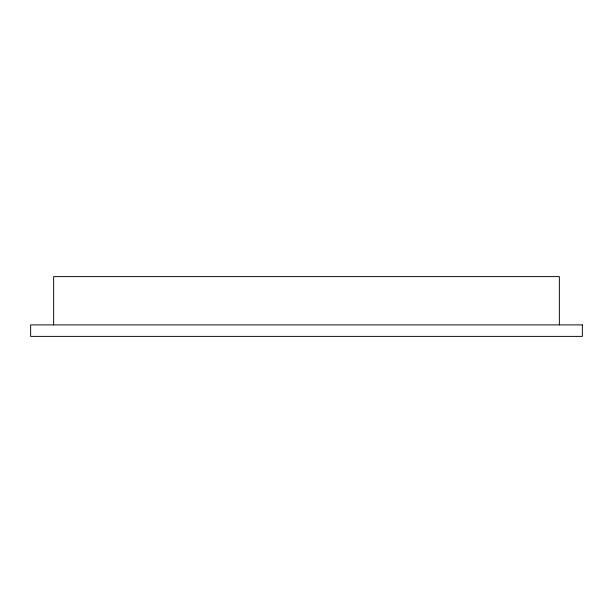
<?xml version="1.0" encoding="UTF-8"?>
<svg xmlns="http://www.w3.org/2000/svg" width="613" height="613" viewBox="0 0 613 613"><rect width="100%" height="100%" fill="white"/><g stroke="black" fill="none" stroke-linecap="round" stroke-linejoin="round"><path stroke-width="0.92" d="M559.362 324.89L559.362 276.616L53.637 276.616L53.637 324.89M582.35 324.89L30.65 324.89L30.65 336.384L582.35 336.384L582.35 324.89"/></g></svg>
